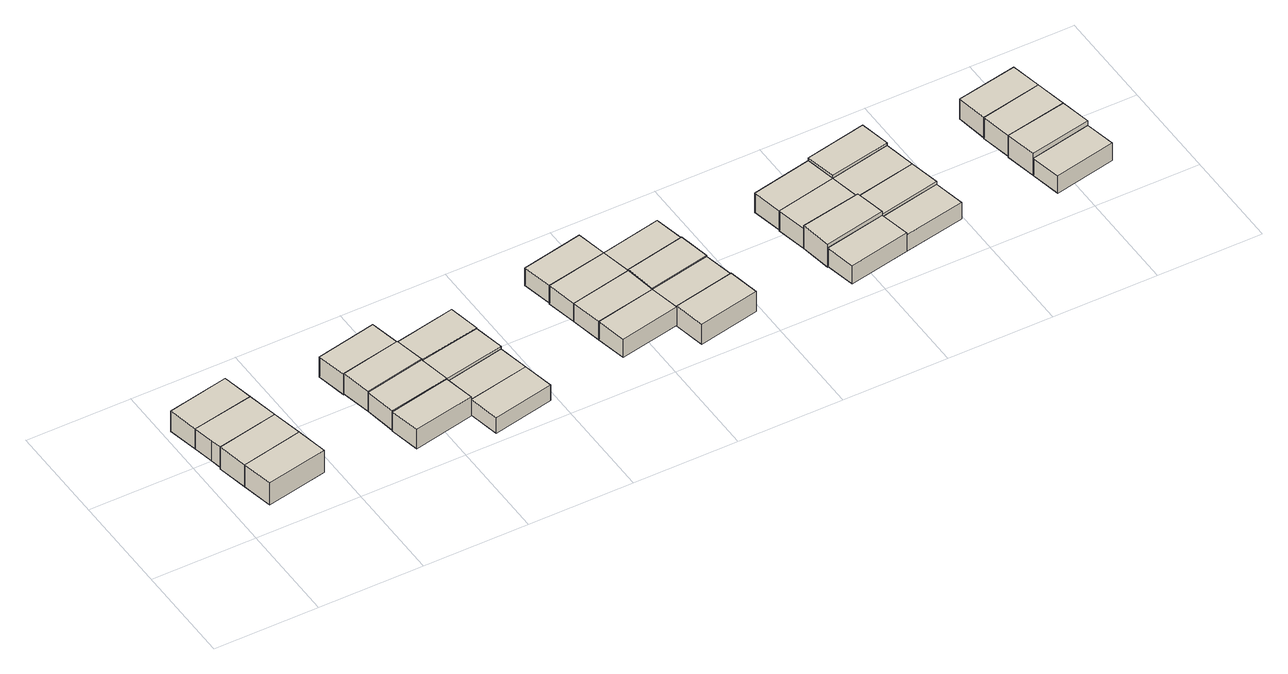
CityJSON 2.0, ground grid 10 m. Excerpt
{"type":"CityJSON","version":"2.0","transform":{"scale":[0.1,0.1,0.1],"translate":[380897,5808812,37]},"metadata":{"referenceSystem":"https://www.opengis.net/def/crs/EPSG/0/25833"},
"CityObjects":{
"building1":{"type":"Building","attributes":{"Gemeindeschluessel":"11000006","BezugspunktDach":"2200","function":"31001_2463","measuredHeight":2.44,"storeysAboveGround":1},"address":[{"country":"Germany","locality":"Berlin","thoroughfareNumber":"19B (1)","thoroughfareName":"Siepesteig"}],"geometry":[{"type":"Solid","lod":"1","boundaries":[[[[0,1,2,3]],[[4,5,6,7]],[[4,7,3,2]],[[5,4,2,1]],[[6,5,1,0]],[[7,6,0,3]]]]}]},
"building2":{"type":"Building","attributes":{"Gemeindeschluessel":"11000006","BezugspunktDach":"2200","function":"31001_2463","measuredHeight":2.44,"storeysAboveGround":1},"address":[{"country":"Germany","locality":"Berlin","thoroughfareNumber":"19 (1)","thoroughfareName":"Siepesteig"}],"geometry":[{"type":"Solid","lod":"1","boundaries":[[[[3,2,8,9]],[[10,4,7,11]],[[10,11,9,8]],[[4,10,8,2]],[[7,4,2,3]],[[11,7,3,9]]]]}]},
"building3":{"type":"Building","attributes":{"Gemeindeschluessel":"11000006","BezugspunktDach":"2200","function":"31001_2463","measuredHeight":2.23,"storeysAboveGround":1},"address":[{"country":"Germany","locality":"Berlin","thoroughfareNumber":"11 (1)","thoroughfareName":"Siepesteig"}],"geometry":[{"type":"Solid","lod":"1","boundaries":[[[[12,9,8,13,14]],[[15,16,17,18,19]],[[15,19,14,13]],[[16,15,13,8]],[[17,16,8,9]],[[18,17,9,12]],[[19,18,12,14]]]]}]},
"building4":{"type":"Building","attributes":{"Gemeindeschluessel":"11000006","BezugspunktDach":"2200","function":"31001_2463","measuredHeight":2.24,"storeysAboveGround":1},"address":[{"country":"Germany","locality":"Berlin","thoroughfareNumber":"39A (1)","thoroughfareName":"Siepesteig"}],"geometry":[{"type":"Solid","lod":"1","boundaries":[[[[14,13,20,21]],[[22,15,19,23]],[[22,23,21,20]],[[15,22,20,13]],[[19,15,13,14]],[[23,19,14,21]]]]}]},
"building5":{"type":"Building","attributes":{"Gemeindeschluessel":"11000006","BezugspunktDach":"2200","function":"31001_2463","measuredHeight":2.05,"storeysAboveGround":1},"address":[{"country":"Germany","locality":"Berlin","thoroughfareNumber":"39B (1)","thoroughfareName":"Siepesteig"}],"geometry":[{"type":"Solid","lod":"1","boundaries":[[[[24,25,26,27]],[[28,29,30,31]],[[28,31,27,26]],[[29,28,26,25]],[[30,29,25,24]],[[31,30,24,27]]]]}]},
"building6":{"type":"Building","attributes":{"Gemeindeschluessel":"11000006","BezugspunktDach":"2200","function":"31001_2463","measuredHeight":2.08,"storeysAboveGround":1},"address":[{"country":"Germany","locality":"Berlin","thoroughfareNumber":"32 (1)","thoroughfareName":"Siepesteig"}],"geometry":[{"type":"Solid","lod":"1","boundaries":[[[[32,33,34,35]],[[36,37,38,39]],[[36,39,35,34]],[[37,36,34,33]],[[38,37,33,32]],[[39,38,32,35]]]]}]},
"building7":{"type":"Building","attributes":{"Gemeindeschluessel":"11000006","BezugspunktDach":"2200","function":"31001_2463","measuredHeight":2.25,"storeysAboveGround":1},"address":[{"country":"Germany","locality":"Berlin","thoroughfareNumber":"7A (1)","thoroughfareName":"Siepesteig"}],"geometry":[{"type":"Solid","lod":"1","boundaries":[[[[40,41,42,43]],[[44,36,39,45]],[[44,45,43,42]],[[36,44,42,41]],[[39,36,41,40]],[[45,39,40,43]]]]}]},
"building8":{"type":"Building","attributes":{"Gemeindeschluessel":"11000006","BezugspunktDach":"2200","function":"31001_2463","measuredHeight":2.17,"storeysAboveGround":1},"address":[{"country":"Germany","locality":"Berlin","thoroughfareNumber":"4 (1)","thoroughfareName":"Siepesteig"}],"geometry":[{"type":"Solid","lod":"1","boundaries":[[[[46,47,48,49]],[[50,51,52,53]],[[50,53,49,48]],[[51,50,48,47]],[[52,51,47,46]],[[53,52,46,49]]]]}]},
"building9":{"type":"Building","attributes":{"Gemeindeschluessel":"11000006","BezugspunktDach":"2200","function":"31001_2463","measuredHeight":1.74,"storeysAboveGround":1},"address":[{"country":"Germany","locality":"Berlin","thoroughfareNumber":"27 (1)","thoroughfareName":"Siepesteig"}],"geometry":[{"type":"Solid","lod":"1","boundaries":[[[[54,55,56,57]],[[58,59,60,61]],[[58,61,57,56]],[[59,58,56,55]],[[60,59,55,54]],[[61,60,54,57]]]]}]},
"building10":{"type":"Building","attributes":{"Gemeindeschluessel":"11000006","BezugspunktDach":"2200","function":"31001_2463","measuredHeight":1.76,"storeysAboveGround":1},"address":[{"country":"Germany","locality":"Berlin","thoroughfareNumber":"19D (1)","thoroughfareName":"Siepesteig"}],"geometry":[{"type":"Solid","lod":"1","boundaries":[[[[57,56,62,63]],[[64,58,61,37]],[[64,37,63,62]],[[58,64,62,56]],[[61,58,56,57]],[[37,61,57,63]]]]}]},
"building11":{"type":"Building","attributes":{"Gemeindeschluessel":"11000006","BezugspunktDach":"2200","function":"31001_2463","measuredHeight":2.06,"storeysAboveGround":1},"address":[{"country":"Germany","locality":"Berlin","thoroughfareNumber":"11E (1)","thoroughfareName":"Siepesteig"}],"geometry":[{"type":"Solid","lod":"1","boundaries":[[[[26,65,66,67]],[[68,69,28,70]],[[68,70,67,66]],[[69,68,66,65]],[[28,69,65,26]],[[70,28,26,67]]]]}]},
"building12":{"type":"Building","attributes":{"Gemeindeschluessel":"11000006","BezugspunktDach":"2200","function":"31001_2463","measuredHeight":2.19,"storeysAboveGround":1},"address":[{"country":"Germany","locality":"Berlin","thoroughfareNumber":"15B (1)","thoroughfareName":"Siepesteig"}],"geometry":[{"type":"Solid","lod":"1","boundaries":[[[[34,71,72,47]],[[73,68,70,51]],[[73,51,47,72]],[[68,73,72,71]],[[70,68,71,34]],[[51,70,34,47]]]]}]},
"building13":{"type":"Building","attributes":{"Gemeindeschluessel":"11000006","BezugspunktDach":"2200","function":"31001_2463","measuredHeight":2.07,"storeysAboveGround":1},"address":[{"country":"Germany","locality":"Berlin","thoroughfareNumber":"4C (1)","thoroughfareName":"Siepesteig"}],"geometry":[{"type":"Solid","lod":"1","boundaries":[[[[74,75,76,77]],[[78,79,80,81]],[[78,81,77,76]],[[79,78,76,75]],[[80,79,75,74]],[[81,80,74,77]]]]}]},
"building14":{"type":"Building","attributes":{"Gemeindeschluessel":"11000006","BezugspunktDach":"2200","function":"31001_2463","measuredHeight":2.02,"storeysAboveGround":1},"address":[{"country":"Germany","locality":"Berlin","thoroughfareNumber":"7C (1)","thoroughfareName":"Siepesteig"}],"geometry":[{"type":"Solid","lod":"1","boundaries":[[[[77,76,82,83]],[[84,78,81,85]],[[84,85,83,82]],[[78,84,82,76]],[[81,78,76,77]],[[85,81,77,83]]]]}]},
"building15":{"type":"Building","attributes":{"Gemeindeschluessel":"11000006","BezugspunktDach":"2200","function":"31001_2463","measuredHeight":2,"storeysAboveGround":1},"address":[{"country":"Germany","locality":"Berlin","thoroughfareNumber":"11A (1)","thoroughfareName":"Siepesteig"}],"geometry":[{"type":"Solid","lod":"1","boundaries":[[[[83,82,86,87]],[[88,84,85,89]],[[88,89,87,86]],[[84,88,86,82]],[[85,84,82,83]],[[89,85,83,87]]]]}]},
"building16":{"type":"Building","attributes":{"Gemeindeschluessel":"11000006","BezugspunktDach":"2200","function":"31001_2463","measuredHeight":1.97,"storeysAboveGround":1},"address":[{"country":"Germany","locality":"Berlin","thoroughfareNumber":"11B (1)","thoroughfareName":"Siepesteig"}],"geometry":[{"type":"Solid","lod":"1","boundaries":[[[[87,86,90,91]],[[92,93,94,95]],[[92,95,91,90]],[[93,92,90,86]],[[94,93,86,87]],[[95,94,87,91]]]]}]},
"building17":{"type":"Building","attributes":{"Gemeindeschluessel":"11000006","BezugspunktDach":"2200","function":"31001_2463","measuredHeight":2.14,"storeysAboveGround":1},"address":[{"country":"Germany","locality":"Berlin","thoroughfareNumber":"21 (1)","thoroughfareName":"Siepesteig"}],"geometry":[{"type":"Solid","lod":"1","boundaries":[[[[96,97,98,99]],[[100,101,102,103]],[[100,103,99,98]],[[101,100,98,97]],[[102,101,97,96]],[[103,102,96,99]]]]}]},
"building18":{"type":"Building","attributes":{"Gemeindeschluessel":"11000006","BezugspunktDach":"2200","function":"31001_2463","measuredHeight":2.07,"storeysAboveGround":1},"address":[{"country":"Germany","locality":"Berlin","thoroughfareNumber":"17 (1)","thoroughfareName":"Siepesteig"}],"geometry":[{"type":"Solid","lod":"1","boundaries":[[[[75,104,105,76]],[[106,107,79,78]],[[106,78,76,105]],[[107,106,105,104]],[[79,107,104,75]],[[78,79,75,76]]]]}]},
"building19":{"type":"Building","attributes":{"Gemeindeschluessel":"11000006","BezugspunktDach":"2200","function":"31001_2463","measuredHeight":2.08,"storeysAboveGround":1},"address":[{"country":"Germany","locality":"Berlin","thoroughfareNumber":"18 (1)","thoroughfareName":"Siepesteig"}],"geometry":[{"type":"Solid","lod":"1","boundaries":[[[[108,109,110,111]],[[112,106,78,84]],[[112,84,111,110]],[[106,112,110,109]],[[78,106,109,108]],[[84,78,108,111]]]]}]},
"building20":{"type":"Building","attributes":{"Gemeindeschluessel":"11000006","BezugspunktDach":"2200","function":"31001_2463","measuredHeight":1.97,"storeysAboveGround":1},"address":[{"country":"Germany","locality":"Berlin","thoroughfareNumber":"9 (1)","thoroughfareName":"Siepesteig"}],"geometry":[{"type":"Solid","lod":"1","boundaries":[[[[82,113,114,86]],[[115,116,117,93]],[[115,93,86,114]],[[116,115,114,113]],[[117,116,113,82]],[[93,117,82,86]]]]}]},
"building21":{"type":"Building","attributes":{"Gemeindeschluessel":"11000006","BezugspunktDach":"2200","function":"31001_2463","measuredHeight":2.05,"storeysAboveGround":1},"address":[{"country":"Germany","locality":"Berlin","thoroughfareNumber":"25 (1)","thoroughfareName":"Siepesteig"}],"geometry":[{"type":"Solid","lod":"1","boundaries":[[[[118,119,120,121]],[[122,123,124,125]],[[122,125,121,120]],[[123,122,120,119]],[[124,123,119,118]],[[125,124,118,121]]]]}]},
"building22":{"type":"Building","attributes":{"Gemeindeschluessel":"11000006","BezugspunktDach":"2200","function":"31001_2463","measuredHeight":2.6,"storeysAboveGround":1},"address":[{"country":"Germany","locality":"Berlin","thoroughfareNumber":"23 (1)","thoroughfareName":"Siepesteig"}],"geometry":[{"type":"Solid","lod":"1","boundaries":[[[[126,127,128,129,130]],[[131,132,133,134,135]],[[131,135,130,129]],[[132,131,129,128]],[[133,132,128,127]],[[134,133,127,126]],[[135,134,126,130]]]]}]},
"building23":{"type":"Building","attributes":{"Gemeindeschluessel":"11000006","BezugspunktDach":"2200","function":"31001_2463","measuredHeight":2.19,"storeysAboveGround":1},"address":[{"country":"Germany","locality":"Berlin","thoroughfareNumber":"7B (1)","thoroughfareName":"Siepesteig"}],"geometry":[{"type":"Solid","lod":"1","boundaries":[[[[136,137,138,139]],[[140,131,135,141]],[[140,141,139,138]],[[131,140,138,137]],[[135,131,137,136]],[[141,135,136,139]]]]}]},
"building24":{"type":"Building","attributes":{"Gemeindeschluessel":"11000006","BezugspunktDach":"2200","function":"31001_2463","measuredHeight":2.17,"storeysAboveGround":1},"address":[{"country":"Germany","locality":"Berlin","thoroughfareNumber":"11C (1)","thoroughfareName":"Siepesteig"}],"geometry":[{"type":"Solid","lod":"1","boundaries":[[[[139,138,142,143]],[[144,145,146,147]],[[144,147,143,142]],[[145,144,142,138]],[[146,145,138,139]],[[147,146,139,143]]]]}]},
"building25":{"type":"Building","attributes":{"Gemeindeschluessel":"11000006","BezugspunktDach":"2200","function":"31001_2463","measuredHeight":1.83,"storeysAboveGround":1},"address":[{"country":"Germany","locality":"Berlin","thoroughfareNumber":"15C (1)","thoroughfareName":"Siepesteig"}],"geometry":[{"type":"Solid","lod":"1","boundaries":[[[[148,149,150,151]],[[152,153,123,122]],[[152,122,151,150]],[[153,152,150,149]],[[123,153,149,148]],[[122,123,148,151]]]]}]},
"building26":{"type":"Building","attributes":{"Gemeindeschluessel":"11000006","BezugspunktDach":"2200","function":"31001_2463","measuredHeight":1.99,"storeysAboveGround":1},"address":[{"country":"Germany","locality":"Berlin","thoroughfareNumber":"11F (1)","thoroughfareName":"Siepesteig"}],"geometry":[{"type":"Solid","lod":"1","boundaries":[[[[154,155,156,137]],[[157,158,159,160]],[[157,160,137,156]],[[158,157,156,155]],[[159,158,155,154]],[[160,159,154,137]]]]}]},
"building27":{"type":"Building","attributes":{"Gemeindeschluessel":"11000006","BezugspunktDach":"2200","function":"31001_2463","measuredHeight":2,"storeysAboveGround":1},"address":[{"country":"Germany","locality":"Berlin","thoroughfareNumber":"39 (1)","thoroughfareName":"Siepesteig"}],"geometry":[{"type":"Solid","lod":"1","boundaries":[[[[137,156,161,138]],[[162,157,160,163]],[[162,163,138,161]],[[157,162,161,156]],[[160,157,156,137]],[[163,160,137,138]]]]}]},
"building28":{"type":"Building","attributes":{"Gemeindeschluessel":"11000006","BezugspunktDach":"2200","function":"31001_2463","measuredHeight":2.27,"storeysAboveGround":1},"address":[{"country":"Germany","locality":"Berlin","thoroughfareNumber":"18C (1)","thoroughfareName":"Siepesteig"}],"geometry":[{"type":"Solid","lod":"1","boundaries":[[[[164,165,166,167]],[[168,162,163,169]],[[168,169,167,166]],[[162,168,166,165]],[[163,162,165,164]],[[169,163,164,167]]]]}]},
"building29":{"type":"Building","attributes":{"Gemeindeschluessel":"11000006","BezugspunktDach":"2200","function":"31001_2463","measuredHeight":1.91,"storeysAboveGround":1},"address":[{"country":"Germany","locality":"Berlin","thoroughfareNumber":"4A (2)","thoroughfareName":"Siepesteig"}],"geometry":[{"type":"Solid","lod":"1","boundaries":[[[[170,171,172,173]],[[174,175,176,177]],[[174,177,173,172]],[[175,174,172,171]],[[176,175,171,170]],[[177,176,170,173]]]]}]},
"building30":{"type":"Building","attributes":{"Gemeindeschluessel":"11000006","BezugspunktDach":"2200","function":"31001_2463","measuredHeight":2.33,"storeysAboveGround":1},"address":[{"country":"Germany","locality":"Berlin","thoroughfareNumber":"14A (1)","thoroughfareName":"Siepesteig"}],"geometry":[{"type":"Solid","lod":"1","boundaries":[[[[178,179,180,181]],[[182,174,177,183]],[[182,183,181,180]],[[174,182,180,179]],[[177,174,179,178]],[[183,177,178,181]]]]}]},
"building31":{"type":"Building","attributes":{"Gemeindeschluessel":"11000006","BezugspunktDach":"2200","function":"31001_2463","measuredHeight":2.23,"storeysAboveGround":1},"address":[{"country":"Germany","locality":"Berlin","thoroughfareNumber":"14B (2)","thoroughfareName":"Siepesteig"}],"geometry":[{"type":"Solid","lod":"1","boundaries":[[[[181,180,184,185]],[[186,187,188,189]],[[186,189,185,184]],[[187,186,184,180]],[[188,187,180,181]],[[189,188,181,185]]]]}]},
"building32":{"type":"Building","attributes":{"Gemeindeschluessel":"11000006","BezugspunktDach":"2200","function":"31001_2463","measuredHeight":2.19,"storeysAboveGround":1},"address":[{"country":"Germany","locality":"Berlin","thoroughfareNumber":"35 (1)","thoroughfareName":"Siepesteig"}],"geometry":[{"type":"Solid","lod":"1","boundaries":[[[[185,184,190,191]],[[192,193,194,195]],[[192,195,191,190]],[[193,192,190,184]],[[194,193,184,185]],[[195,194,185,191]]]]}]}
},
"vertices":[
[30,28,33],[89,40,33],[83,70,33],[24,58,33],[83,70,9],[89,40,9],[30,28,9],[24,58,9],
[77,99,33],[18,87,33],[77,99,9],[18,87,9],
[16,97,33],[71,128,33],[12,117,33],[71,128,11],[77,99,11],[18,87,11],[16,97,11],[12,117,11],
[65,158,33],[6,146,33],[65,158,11],[6,146,11],
[169,26,30],[228,38,30],[222,67,30],[163,55,30],[222,67,9],[228,38,9],[169,26,9],[163,55,9],
[163,55,31],[222,67,31],[216,97,31],[158,85,31],[216,97,10],[222,67,10],[163,55,10],[158,85,10],
[158,85,32],[216,97,32],[210,126,32],[152,114,32],[210,126,10],[152,114,10],
[152,114,31],[210,126,31],[204,155,31],[146,143,31],[204,155,9],[210,126,9],[152,114,9],[146,143,9],
[234,8,27],[293,20,27],[287,50,27],[228,38,27],[287,50,10],[293,20,10],[234,8,10],[228,38,10],
[281,79,27],[222,67,27],[281,79,10],
[281,79,30],[275,108,30],[216,97,30],[275,108,9],[281,79,9],[216,97,9],
[275,108,31],[269,138,31],[269,138,9],
[372,36,29],[430,48,29],[424,77,29],[366,65,29],[424,77,9],[430,48,9],[372,36,9],[366,65,9],
[419,107,29],[360,95,29],[419,107,9],[360,95,9],
[413,136,29],[354,124,29],[413,136,9],[354,124,9],
[407,165,29],[348,153,29],[407,165,10],[413,136,10],[354,124,10],[348,153,10],
[436,18,30],[495,30,30],[489,60,30],[430,48,30],[489,60,8],[495,30,8],[436,18,8],[430,48,8],
[489,60,29],[483,89,29],[483,89,9],[489,60,9],
[424,77,30],[483,89,30],[477,119,30],[419,107,30],[477,119,9],
[477,119,29],[471,148,29],[471,148,10],[477,119,10],[419,107,10],
[579,17,30],[638,29,30],[632,58,30],[573,46,30],[632,58,10],[638,29,10],[579,17,10],[573,46,10],
[573,46,34],[632,58,34],[629,73,34],[626,87,34],[568,76,34],[626,87,9],[629,73,9],[632,58,9],[573,46,9],[568,76,9],
[568,76,31],[626,87,31],[620,117,31],[562,105,31],[620,117,9],[562,105,9],
[614,146,31],[556,134,31],[614,146,10],[620,117,10],[562,105,10],[556,134,10],
[638,29,28],[697,40,28],[691,70,28],[632,58,28],[691,70,10],[697,40,10],
[632,58,31],[691,70,31],[685,99,31],[685,99,11],[691,70,11],[632,58,11],[626,87,11],
[679,129,31],[679,129,11],[620,117,11],
[620,117,34],[679,129,34],[673,158,34],[614,146,34],[673,158,11],[614,146,11],
[781,27,29],[840,39,29],[834,68,29],[775,56,29],[834,68,10],[840,39,10],[781,27,10],[775,56,10],
[775,56,34],[834,68,34],[828,97,34],[769,86,34],[828,97,10],[769,86,10],
[822,127,34],[763,115,34],[822,127,11],[828,97,11],[769,86,11],[763,115,11],
[816,156,34],[758,145,34],[816,156,12],[822,127,12],[763,115,12],[758,145,12]
]}
